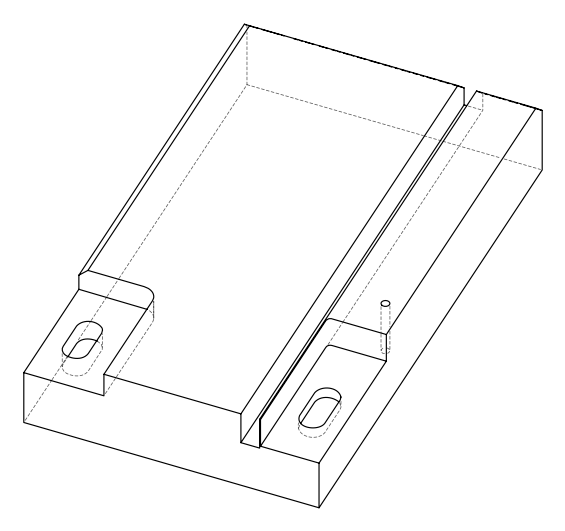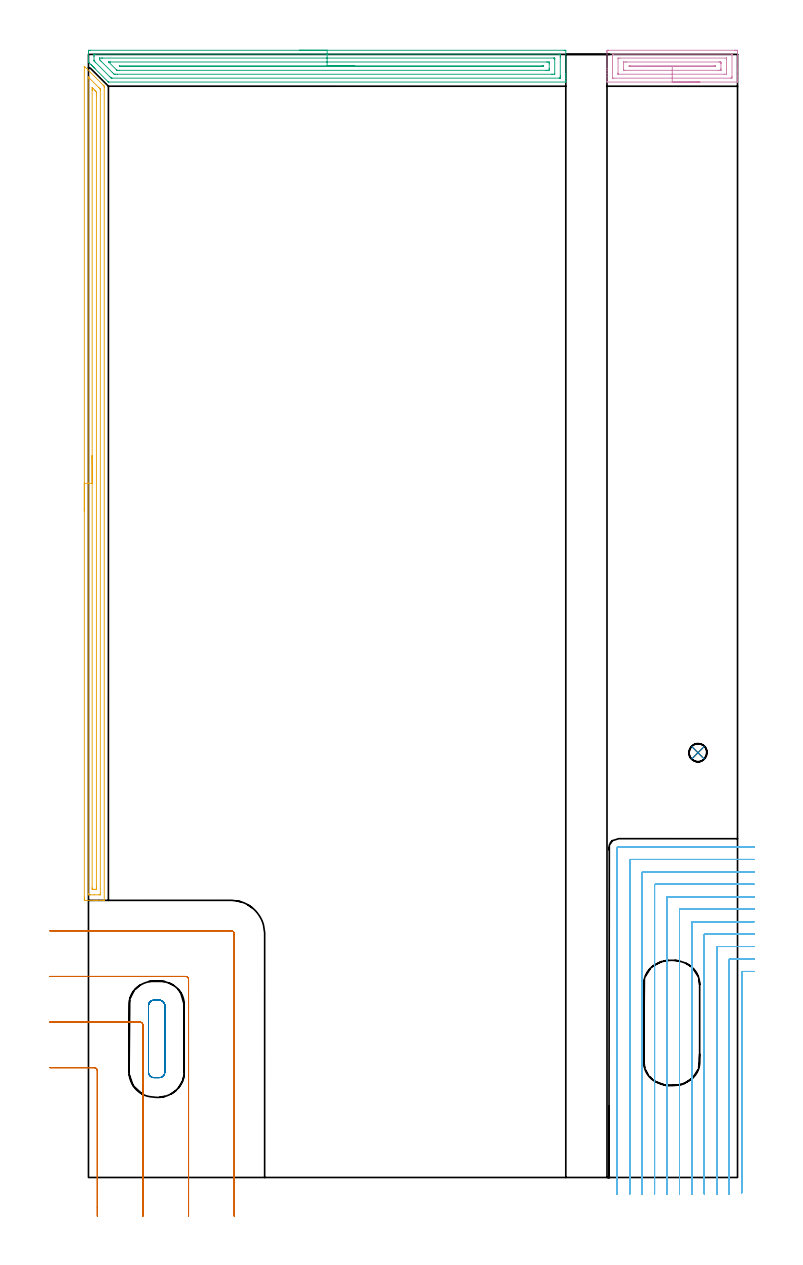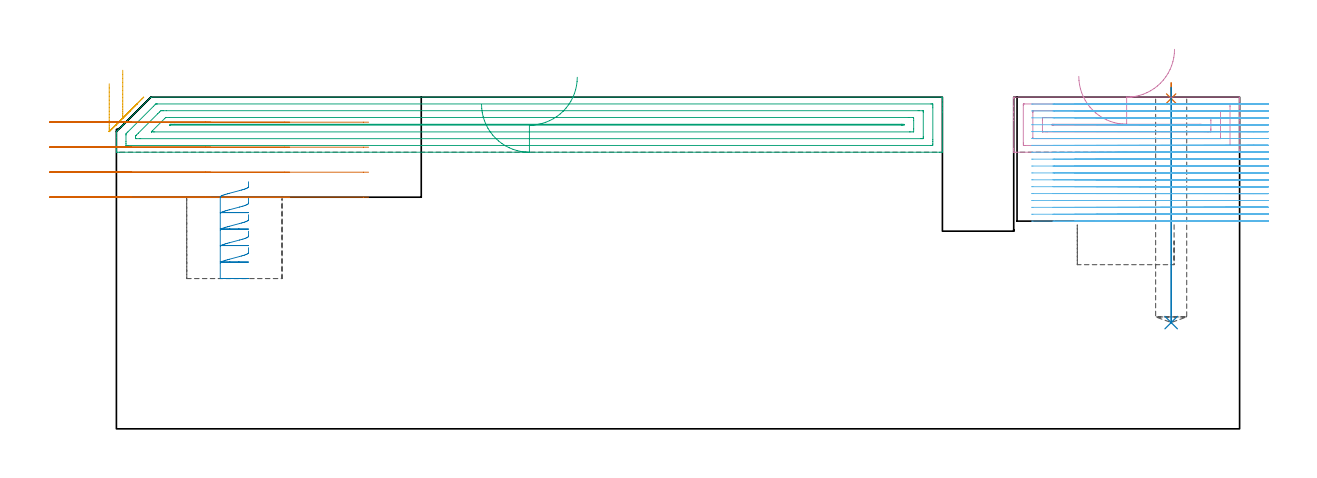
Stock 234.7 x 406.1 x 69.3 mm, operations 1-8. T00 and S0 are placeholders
(PLAN: 10 operations, 5 tool changes, 93.7 min)
(1 SPOT_DRILL | STEP1POCKET | NXT0321_9005460120000 | 0.03 min | 2 mm3)
(2 DRILL_BLIND_HOLE_INTO_CENTER | STEP1POCKET | NXT0301_036 | 0.2 min | 1518 mm3)
(3 AREA_MILL | FG_CHAMFER_SURFACE | UGT0205_001 | 6.98 min | 11836 mm3)
(4 AREA_MILL_1 | FG_CHAMFER_SURFACE_1 | UGT0205_001 | 2.05 min | 3462 mm3)
(5 AREA_MILL_2 | FG_CHAMFER_SURFACE_2 | UGT0205_001 | 7.35 min | 7819 mm3)
(6 MILL_CORNER_NOTCH_RECTANGULAR | CORNER_NOTCH_RECTANGULAR | NXT0201_008 | Follow Part, ap 1.5, ae 75% | 56.84 min | 147492 mm3)
(7 MILL_CORNER_NOTCH_RECTANGULAR_1 | CORNER_NOTCH_RECTANGULAR_1 | UGT0201_105 | Follow Part, ap 5.5, ae 75% | 4.24 min | 132647 mm3)
(8 MILL_RECTANGULAR_POCKET | POCKET_RECTANGULAR_STRAIGHT | UGT0201_132 | Follow Part, ap 3.5, ae 75% | 1.16 min | 13025 mm3)
(9 MILL_RECTANGULAR_POCKET_1 | POCKET_RECTANGULAR_STRAIGHT_1 | UGT0201_132 | Follow Part, ap 3.5, ae 75% | 0.75 min | 7667 mm3)
(10 MILL_RECTANGULAR_SLOT | SLOT_RECTANGULAR | UGT0201_132 | Follow Part, ap 3.5, ae 75% | 14.1 min | 168677 mm3)
(TOOL NXT0321_9005460120000 | NC Spot Drill, 142deg, 12mm, Carbide, Uncoated | D12 PA142 FL30 Z2)
(TOOL NXT0301_036 | Carbide Drill 6.5mm [860.1-0650-033A1-MM 2214] | D6.5 PA140 FL53 Z2)
(TOOL UGT0205_001 | Chamfer Mill 20 x 3 x 45 deg. | D20 FL50 Z2)
(TOOL NXT0201_008 | ENDMILL 6mm [2P460-0600-NA 1630] | D6 FL26 Z6)
(TOOL UGT0201_105 | End Mill 22 mm | D22 FL25 Z2)
(TOOL UGT0201_132 | Carbide End Mill 14.0 | D14 FL30 Z4)
(OP 1 SPOT_DRILL)
G17 G21 G94 G90
T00 M6
G54
G17 G0 G90 X220.4 Y153.6 S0 M3
G43 Z79.3 H0
G94 G81 G98 Z69.02 F250. R72.3
G80
M5
M2
(OP 2 DRILL_BLIND_HOLE_INTO_CENTER)
G17 G21 G94 G90
T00 M6
G54
G17 G0 G90 X220.4 Y153.6 S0 M3
G43 Z79.3 H1
G94 G81 G98 Z22.2 F250. R71.3
G80
M5
M2
(OP 3 AREA_MILL)
G17 G21 G94 G90
T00 M6
G54
G17 G0 G90 X76.3 Y407.6 S1061 M3
G43 Z79.3 H0
Z67.8
G94 G1 X76.338 Z66.928 F250.
X76.452 Z66.064
X76.641 Z65.212
X76.903 Z64.38
X77.237 Z63.574
X77.64 Z62.8
X78.108 Z62.064
X78.64 Z61.372
X79.229 Z60.729
X79.872 Z60.14
X80.564 Z59.608
X81.3 Z59.14
X82.074 Z58.737
X82.88 Z58.403
X83.712 Z58.141
X84.564 Z57.952
X85.428 Z57.838
X86.3 Z57.8
X171.992
X172.426 Y407.595 Z57.803
X172.59 Y407.592 Z57.806
X172.6 Y407.423 Z57.974
Y399.204 Z66.19
Y398.641 Z66.755
Y398.322 Z67.074
Y397.759 Z67.637
Y397.44 Z67.955
Y396.802 Z68.597
Y396.432 Z68.968
Y396.106 Z69.284
X172.594 Y396.102 Z69.288
X172.439 Y396.1 Z69.3
X7.303
X7.204 Y396.103 Z69.29
X7.198 Y396.104 Z69.289
X7.082 Y396.218 Z69.181
X2.33 Y400.968 Z64.428
X2.271 Y401.028 Z64.371
X2.096 Y401.204 Z64.195
X2.036 Y401.262 Z64.135
X1.981 Y401.319 Z64.08
X1.798 Y401.501 Z63.897
X1.743 Y401.556 Z63.841
X1.69 Y401.609 Z63.79
X1.501 Y401.799 Z63.6
X1.449 Y401.85 Z63.547
X1.4 Y401.9 Z63.499
X1.203 Y402.097 Z63.302
X1.155 Y402.144 Z63.253
X1.109 Y402.19 Z63.209
X0.905 Y402.394 Z63.005
X0.861 Y402.438 Z62.959
X0.31 Y402.99 Z62.41
X0.126 Y403.173 Z62.225
X0.013 Y403.287 Z62.11
X0. Y403.304 Z62.092
Y403.652 Z61.747
Y404.496 Z60.899
Y406.579 Z58.818
X0.005 Y407.142 Z58.253
X0.009 Y407.591 Z57.805
X0.15 Y407.594 Z57.803
X0.608 Y407.6 Z57.8
X86.3
Y406.186 Z59.214
X170.207 Y406.185 Z59.215
X170.283 Y406.184 Z59.216
X170.576 Y406.179 Z59.221
X170.59 Y406.084 Z59.316
X170.597 Y405.874 Z59.526
X170.599 Y405.378 Z60.022
X170.6 Y404.989 Z60.411
X170.599 Y398.322 Z67.078
X170.598 Y397.936 Z67.464
X170.59 Y397.546 Z67.854
X170.582 Y397.52 Z67.88
X170.564 Y397.519 Z67.881
X170.513 Y397.516 Z67.884
X170.411 Y397.515 Z67.885
X170.207 Y397.514 Z67.886
X8.566 Y397.515 Z67.885
X8.362 Y397.517 Z67.883
X8.262 Y397.521 Z67.879
X8.239 Y397.523 Z67.877
X8.179 Y397.578 Z67.822
X8.081 Y397.672 Z67.728
X7.749 Y398.001 Z67.399
X2.393 Y403.357 Z62.043
X2.141 Y403.614 Z61.786
X2.06 Y403.702 Z61.698
X2.01 Y403.762 Z61.638
X2.007 Y403.808 Z61.592
X2.002 Y404.001 Z61.399
X2.001 Y405.378 Z60.022
X2.002 Y405.764 Z59.636
X2.01 Y406.154 Z59.246
X2.018 Y406.18 Z59.22
X2.036 Y406.182 Z59.218
X2.087 Y406.184 Z59.216
X2.189 Y406.185 Z59.215
X2.393 Y406.186 Z59.214
X86.3
Y404.772 Z60.628
X168.143 Y404.771 Z60.629
X168.422 Y404.769 Z60.631
X168.514 Y404.768 Z60.632
X168.58 Y404.765 Z60.635
X168.59 Y404.672 Z60.728
X168.596 Y404.496 Z60.904
X168.599 Y404.32 Z61.08
Y399.204 Z66.196
X168.598 Y399.03 Z66.37
X168.592 Y398.97 Z66.43
X168.587 Y398.935 Z66.465
X168.56 Y398.934 Z66.466
X168.422 Y398.931 Z66.469
X167.808 Y398.929 Z66.471
X167.529 Y398.928 Z66.472
X10.427 Y398.929 Z66.471
X9.81 Y398.932 Z66.468
X9.534 Y398.936 Z66.464
X9.268 Y398.943 Z66.457
X9. Y399.204 Z66.196
X8.642 Y399.558 Z65.842
X4.586 Y403.614 Z61.786
X4.178 Y404.023 Z61.377
X4.065 Y404.144 Z61.256
X4.01 Y404.204 Z61.196
X4.006 Y404.32 Z61.08
X4.003 Y404.496 Z60.904
X4.002 Y404.67 Z60.73
X4.008 Y404.73 Z60.67
X4.013 Y404.765 Z60.635
X4.04 Y404.766 Z60.634
X4.178 Y404.769 Z60.631
X4.792 Y404.771 Z60.629
X5.071 Y404.772 Z60.628
X86.3
Y403.357 Z62.043
X165.744
X166.004 Y403.356 Z62.044
X166.48 Y403.352 Z62.048
X166.59 Y403.35 Z62.05
X166.6 Y402.732 Z62.668
X166.599 Y400.968 Z64.432
X166.59 Y400.545 Z64.855
X166.578 Y400.35 Z65.05
X166.372 Y400.347 Z65.053
X165.744 Y400.343 Z65.057
X165.484
X11.06
X10.427 Y400.345 Z65.055
X10.337 Y400.348 Z65.052
X10.315 Y400.35 Z65.051
X10.292 Y400.367 Z65.033
X10.242 Y400.412 Z64.988
X10.052 Y400.598 Z64.802
X7.495 Y403.154 Z62.246
X7.372 Y403.279 Z62.121
X7.313 Y403.342 Z62.058
X7.305 Y403.353 Z62.047
X7.306 Y403.354 Z62.046
X7.328 Y403.355 Z62.045
X7.749 Y403.357 Z62.043
X8.009
X86.3
Y401.943 Z63.457
X164.053 Y401.942 Z63.458
X164.241 Y401.94 Z63.46
X164.59 Y401.934 Z63.466
X164.591 Y401.85 Z63.55
X164.59 Y401.777 Z63.623
X164.335 Y401.764 Z63.636
X164.147 Y401.759 Z63.641
X164.052 Y401.757 Z63.643
X12.212
X11.412 Y401.759 Z63.641
X11.368 Y401.761 Z63.639
X11.348 Y401.764 Z63.636
X11.319 Y401.784 Z63.616
X11.251 Y401.85 Z63.55
X11.183 Y401.922 Z63.478
X11.171 Y401.938 Z63.462
X11.172 Y401.939 Z63.461
X11.194 Y401.941 Z63.459
X11.226 Y401.943 Z63.457
X86.3
X87.172 Z63.495
X88.036 Z63.609
X88.888 Z63.798
X89.72 Z64.06
X90.526 Z64.394
X91.3 Z64.797
X92.036 Z65.265
X92.728 Z65.796
X93.371 Z66.386
X93.96 Z67.029
X94.492 Z67.721
X94.96 Z68.457
X95.363 Z69.231
X95.697 Z70.037
X95.959 Z70.869
X96.148 Z71.72
X96.262 Z72.585
X96.3 Z73.457
G0 Z79.3
M5
M2
(OP 4 AREA_MILL_1)
G17 G21 G94 G90
T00 M6
G54
G17 G0 G90 X221.1 Y396.1 S1061 M3
G43 Z79.3 H0
G94 G1 X221.062 Z78.428 F250.
X220.948 Z77.563
X220.759 Z76.712
X220.497 Z75.88
X220.163 Z75.074
X219.76 Z74.3
X219.292 Z73.564
X218.76 Z72.872
X218.171 Z72.229
X217.528 Z71.64
X216.836 Z71.108
X216.1 Z70.64
X215.326 Z70.237
X214.52 Z69.903
X213.688 Z69.641
X212.836 Z69.452
X211.972 Z69.338
X211.1 Z69.3
X187.589
X187.51 Y396.106 Z69.292
X187.5 Y396.283 Z69.115
Y397.97 Z67.429
Y399.204 Z66.193
Y400.262 Z65.136
Y400.968 Z64.426
Y406.789 Z58.607
X187.503 Y407.142 Z58.255
X187.508 Y407.591 Z57.805
X187.577 Y407.594 Z57.803
X188.032 Y407.6 Z57.8
X233.707
X234.168 Y407.599 Z57.801
X234.623 Y407.594 Z57.803
X234.692 Y407.591 Z57.805
X234.7 Y407.142 Z58.255
Y400.968 Z64.426
Y400.262 Z65.136
Y400.086 Z65.312
Y398.322 Z67.074
Y397.97 Z67.429
Y396.911 Z68.488
Y396.558 Z68.84
X234.699 Y396.281 Z69.117
X234.69 Y396.105 Z69.292
X234.611 Y396.1 Z69.3
X211.1
Y397.514 Z67.886
X189.732 Y397.515 Z67.885
X189.597 Y397.518 Z67.882
X189.531 Y397.521 Z67.879
X189.509 Y397.524 Z67.876
X189.507 Y397.543 Z67.857
X189.503 Y397.598 Z67.802
X189.5 Y397.745 Z67.655
X189.501 Y405.681 Z59.719
X189.507 Y405.987 Z59.413
X189.512 Y406.179 Z59.221
X189.881 Y406.186 Z59.214
X232.468 Y406.185 Z59.215
X232.603 Y406.182 Z59.218
X232.669 Y406.179 Z59.221
X232.691 Y406.176 Z59.224
X232.693 Y406.157 Z59.243
X232.697 Y406.102 Z59.298
X232.7 Y405.955 Z59.445
X232.699 Y398.019 Z67.381
X232.693 Y397.713 Z67.687
X232.688 Y397.521 Z67.879
X232.319 Y397.514 Z67.886
X211.1
Y398.928 Z66.472
X191.581 Y398.929 Z66.471
X191.542 Y398.93 Z66.47
X191.519 Y398.932 Z66.468
X191.513 Y398.934 Z66.466
X191.509 Y398.963 Z66.437
X191.502 Y399.124 Z66.276
X191.5 Y399.204 Z66.196
Y399.285 Z66.115
X191.501 Y404.575 Z60.825
X191.508 Y404.657 Z60.743
X191.521 Y404.765 Z60.635
X191.581 Y404.766 Z60.634
X192.192 Y404.771 Z60.629
X230.619
X230.658
X230.681 Y404.768 Z60.632
X230.687 Y404.766 Z60.634
X230.691 Y404.737 Z60.663
X230.698 Y404.576 Z60.824
X230.7 Y404.496 Z60.904
Y404.415 Z60.985
X230.699 Y399.125 Z66.275
X230.692 Y399.043 Z66.357
X230.679 Y398.935 Z66.465
X230.619 Y398.934 Z66.466
X230.008 Y398.929 Z66.471
X211.1 Y398.928 Z66.472
Y400.343 Z65.057
X194.243
X193.983 Y400.344 Z65.056
X193.556 Y400.348 Z65.052
X193.512 Y400.35 Z65.05
X193.508 Y400.41 Z64.99
X193.504 Y400.548 Z64.852
X193.5 Y400.824 Z64.576
Y400.968 Z64.432
X193.501 Y403.101 Z62.299
X193.503 Y403.286 Z62.114
X193.507 Y403.331 Z62.069
X193.51 Y403.349 Z62.051
X193.526 Y403.351 Z62.049
X193.617 Y403.354 Z62.046
X194.243 Y403.357 Z62.043
X194.501
X227.957
X228.216 Y403.356 Z62.044
X228.644 Y403.352 Z62.048
X228.688 Y403.351 Z62.049
X228.692 Y403.29 Z62.11
X228.696 Y403.152 Z62.248
X228.7 Y402.876 Z62.524
Y402.732 Z62.668
Y400.968 Z64.432
X228.699 Y400.599 Z64.801
X228.697 Y400.414 Z64.986
X228.693 Y400.369 Z65.031
X228.69 Y400.351 Z65.049
X228.674 Y400.349 Z65.051
X228.583 Y400.346 Z65.054
X227.957 Y400.343 Z65.057
X227.699
X211.1
Y401.757 Z63.643
X195.924
X195.736 Y401.758 Z63.642
X195.611 Y401.761 Z63.639
X195.518 Y401.764 Z63.636
X195.51 Y401.778 Z63.622
X195.508 Y401.85 Z63.55
X195.51 Y401.913 Z63.487
X195.524 Y401.936 Z63.464
X195.642 Y401.939 Z63.461
X195.83 Y401.942 Z63.458
X226.277 Y401.943 Z63.457
X226.464 Y401.942 Z63.458
X226.589 Y401.94 Z63.46
X226.682 Y401.936 Z63.464
X226.69 Y401.922 Z63.478
X226.692 Y401.85 Z63.55
X226.69 Y401.787 Z63.613
X226.676 Y401.764 Z63.636
X226.557 Y401.761 Z63.639
X226.37 Y401.758 Z63.642
X211.1 Y401.757 Z63.643
X210.228 Z63.681
X209.364 Z63.795
X208.512 Z63.984
X207.68 Z64.246
X206.874 Z64.58
X206.1 Z64.983
X205.364 Z65.452
X204.672 Z65.983
X204.029 Z66.572
X203.44 Z67.215
X202.908 Z67.907
X202.44 Z68.643
X202.037 Z69.417
X201.703 Z70.223
X201.441 Z71.055
X201.252 Z71.907
X201.138 Z72.772
X201.1 Z73.643
G0 Z79.3
M5
M2
(OP 5 AREA_MILL_2)
G17 G21 G94 G90
T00 M6
G54
G17 G0 G90 X-1.5 Y241. S1061 M3
G43 Z79.3 H0
Z72.1
G94 G1 Y241.038 Z71.228 F250.
Y241.152 Z70.364
Y241.341 Z69.512
Y241.603 Z68.68
Y241.937 Z67.874
Y242.34 Z67.1
Y242.809 Z66.364
Y243.34 Z65.672
Y243.929 Z65.029
Y244.572 Z64.44
Y245.264 Z63.908
Y246. Z63.44
Y246.774 Z63.037
Y247.58 Z62.703
Y248.412 Z62.441
Y249.264 Z62.252
Y250.128 Z62.138
Y251. Z62.1
Y401.513
X-1.495 Y401.77 Z62.105
X-1.493 Y401.781 Z62.106
X-1.47 Y401.77 Z62.13
X-1.354 Y401.655 Z62.245
X-0.998 Y401.3 Z62.598
X5.198 Y395.103 Z68.795
X5.644 Y394.656 Z69.243
X5.699 Y394.595 Z69.284
X5.7 Y394.023 Z69.3
Y100.379
X5.697 Y100.21 Z69.288
X5.677 Y100.207 Z69.268
X5.298 Y100.2 Z68.898
X5.02 Z68.62
X4.313 Z67.908
X3.074 Z66.671
X2.542 Z66.137
X1.923 Z65.519
X-0.998 Y100.201 Z62.599
X-1.234 Y100.203 Z62.363
X-1.492 Y100.209 Z62.106
X-1.495 Y100.324 Z62.103
X-1.499 Y100.826 Z62.101
X-1.5 Y101.333 Z62.1
Y251.
X-0.086 Z63.514
Y397.599
X-0.084 Y397.792 Z63.516
X-0.081 Y397.887 Z63.519
X-0.079 Y397.917 Z63.521
X-0.051 Y397.893 Z63.549
X0.035 Y397.813 Z63.635
X0.251 Y397.599 Z63.851
X3.826 Y394.023 Z67.426
X4.231 Y393.609 Z67.831
X4.279 Y393.557 Z67.879
X4.282 Y393.535 Z67.882
X4.284 Y393.482 Z67.884
X4.285 Y393.373 Z67.885
X4.286 Y393.157 Z67.886
X4.285 Y102.397 Z67.885
X4.284 Y102.288 Z67.884
X4.282 Y102.235 Z67.882
X4.28 Y102.216 Z67.88
X4.245 Y102.21 Z67.845
X3.835 Y102.202 Z67.435
X2.067 Y102.2 Z65.667
X0.772 Z64.372
X0.296 Y102.201 Z63.896
X0.043 Y102.206 Z63.643
X-0.073 Y102.21 Z63.527
X-0.085 Y102.585 Z63.515
Y102.613
X-0.086 Y251. Z63.514
X1.328 Z64.928
X1.329 Y393.129 Z64.929
X1.33 Y393.46 Z64.93
X1.334 Y394.023 Z64.934
X1.335 Y394.045 Z64.935
X1.369 Y394.023 Z64.969
X1.657 Y393.741 Z65.257
X2.27 Y393.129 Z65.87
X2.542 Y392.854 Z66.142
X2.846 Y392.543 Z66.446
X2.864 Y392.236 Z66.464
X2.868 Y391.907 Z66.468
X2.871 Y391.342 Z66.471
Y391.01
Y105.295
Y104.964
X2.867 Y104.401 Z66.467
X2.864 Y104.237 Z66.464
X2.856 Y104.21 Z66.456
X2.808 Y104.205 Z66.408
X2.74 Y104.201 Z66.34
X2.542 Y104.2 Z66.142
X1.856 Z65.456
X1.657 Y104.203 Z65.257
X1.458 Y104.207 Z65.058
X1.335 Y104.212 Z64.935
X1.332 Y104.291 Z64.932
X1.33 Y104.401 Z64.93
X1.329 Y104.733 Z64.929
X1.328 Y251. Z64.928
Y251.872 Z64.967
Y252.737 Z65.08
Y253.588 Z65.269
Y254.42 Z65.532
Y255.226 Z65.865
Y256. Z66.268
Y256.736 Z66.737
Y257.428 Z67.268
Y258.071 Z67.857
Y258.66 Z68.501
Y259.192 Z69.193
Y259.66 Z69.928
Y260.063 Z70.702
Y260.397 Z71.508
Y260.659 Z72.34
Y260.848 Z73.192
Y260.962 Z74.057
Y261. Z74.928
G0 Z79.3
M5
M2
(OP 6 MILL_CORNER_NOTCH_RECTANGULAR)
G17 G21 G94 G90
T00 M6
G54
G17 G0 G90 X240.7 Y74.5 S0 M3
G43 Z79.3 H1
Z67.861
G94 G1 X237.7 F250.
X236.496 F500.
G3 X236.2 Y74.204 R0.3
G1 Y-2.598
Y-5.598 F250.
G0 Z79.3
X240.7 Y79.
Z67.861
G1 X237.7
X231.996 F500.
G3 X231.7 Y78.704 R0.3
G1 Y-3.
Y-6. F250.
G0 Z79.3
X240.7 Y83.5
Z67.861
G1 X237.7
X227.496 F500.
G3 X227.2 Y83.204 R0.3
G1 Y-3.
Y-6. F250.
G0 Z79.3
X240.7 Y88.
Z67.861
G1 X237.7
X222.996 F500.
G3 X222.7 Y87.704 R0.3
G1 Y-3.
Y-6. F250.
G0 Z79.3
X240.7 Y92.5
Z67.861
G1 X237.7
X218.497 F500.
G3 X218.2 Y92.203 R0.3
G1 Y-3.
Y-6. F250.
G0 Z79.3
X240.7 Y97.
Z67.861
G1 X237.7
X213.997 F500.
G3 X213.7 Y96.703 R0.3
G1 Y-3.
Y-6. F250.
G0 Z79.3
X240.7 Y101.5
Z67.861
G1 X237.7
X209.497 F500.
G3 X209.2 Y101.203 R0.3
G1 Y-3.
Y-6. F250.
G0 Z79.3
X240.7 Y106.
Z67.861
G1 X237.7
X204.997 F500.
G3 X204.7 Y105.703 R0.3
G1 Y-3.
Y-6. F250.
G0 Z79.3
X240.7 Y110.5
Z67.861
G1 X237.7
X200.497 F500.
G3 X200.2 Y110.203 R0.3
G1 Y-3.
Y-6. F250.
G0 Z79.3
X240.7 Y115.
Z67.861
G1 X237.7
X195.997 F500.
G3 X195.7 Y114.703 R0.3
G1 Y-3.
Y-6. F250.
G0 Z79.3
X240.7 Y119.5
Z67.861
G1 X237.7
X191.497 F500.
G3 X191.2 Y119.203 R0.3
G1 Y-3.
Y-6. F250.
G0 Z79.3
X240.7 Y74.5
Z66.422
G1 X237.7
X236.496 F500.
G3 X236.2 Y74.204 R0.3
G1 Y-2.598
Y-5.598 F250.
G0 Z79.3
X240.7 Y79.
Z66.422
G1 X237.7
X231.996 F500.
G3 X231.7 Y78.704 R0.3
G1 Y-3.
Y-6. F250.
G0 Z79.3
X240.7 Y83.5
Z66.422
G1 X237.7
X227.496 F500.
G3 X227.2 Y83.204 R0.3
G1 Y-3.
Y-6. F250.
G0 Z79.3
X240.7 Y88.
Z66.422
G1 X237.7
X222.996 F500.
G3 X222.7 Y87.704 R0.3
G1 Y-3.
Y-6. F250.
G0 Z79.3
X240.7 Y92.5
Z66.422
G1 X237.7
X218.497 F500.
G3 X218.2 Y92.203 R0.3
G1 Y-3.
Y-6. F250.
G0 Z79.3
X240.7 Y97.
Z66.422
G1 X237.7
X213.997 F500.
G3 X213.7 Y96.703 R0.3
G1 Y-3.
Y-6. F250.
G0 Z79.3
X240.7 Y101.5
Z66.422
G1 X237.7
X209.497 F500.
G3 X209.2 Y101.203 R0.3
G1 Y-3.
Y-6. F250.
G0 Z79.3
X240.7 Y106.
Z66.422
G1 X237.7
X204.997 F500.
G3 X204.7 Y105.703 R0.3
G1 Y-3.
Y-6. F250.
G0 Z79.3
X240.7 Y110.5
Z66.422
G1 X237.7
X200.497 F500.
G3 X200.2 Y110.203 R0.3
G1 Y-3.
Y-6. F250.
G0 Z79.3
X240.7 Y115.
Z66.422
G1 X237.7
X195.997 F500.
G3 X195.7 Y114.703 R0.3
G1 Y-3.
Y-6. F250.
G0 Z79.3
X240.7 Y119.5
Z66.422
G1 X237.7
X191.497 F500.
G3 X191.2 Y119.203 R0.3
G1 Y-3.
Y-6. F250.
G0 Z79.3
X240.7 Y74.5
Z64.983
G1 X237.7
X236.496 F500.
G3 X236.2 Y74.204 R0.3
G1 Y-2.598
Y-5.598 F250.
G0 Z79.3
X240.7 Y79.
Z64.983
G1 X237.7
X231.996 F500.
G3 X231.7 Y78.704 R0.3
G1 Y-3.
Y-6. F250.
G0 Z79.3
X240.7 Y83.5
Z64.983
G1 X237.7
X227.496 F500.
G3 X227.2 Y83.204 R0.3
G1 Y-3.
Y-6. F250.
G0 Z79.3
X240.7 Y88.
Z64.983
G1 X237.7
X222.996 F500.
G3 X222.7 Y87.704 R0.3
G1 Y-3.
Y-6. F250.
G0 Z79.3
X240.7 Y92.5
Z64.983
G1 X237.7
X218.497 F500.
G3 X218.2 Y92.203 R0.3
G1 Y-3.
Y-6. F250.
G0 Z79.3
X240.7 Y97.
Z64.983
G1 X237.7
X213.997 F500.
G3 X213.7 Y96.703 R0.3
G1 Y-3.
Y-6. F250.
G0 Z79.3
X240.7 Y101.5
Z64.983
G1 X237.7
X209.497 F500.
G3 X209.2 Y101.203 R0.3
G1 Y-3.
Y-6. F250.
G0 Z79.3
X240.7 Y106.
Z64.983
G1 X237.7
X204.997 F500.
G3 X204.7 Y105.703 R0.3
G1 Y-3.
Y-6. F250.
G0 Z79.3
X240.7 Y110.5
Z64.983
G1 X237.7
X200.497 F500.
G3 X200.2 Y110.203 R0.3
G1 Y-3.
Y-6. F250.
G0 Z79.3
X240.7 Y115.
Z64.983
G1 X237.7
X195.997 F500.
G3 X195.7 Y114.703 R0.3
G1 Y-3.
Y-6. F250.
G0 Z79.3
X240.7 Y119.5
Z64.983
G1 X237.7
X191.497 F500.
G3 X191.2 Y119.203 R0.3
G1 Y-3.
Y-6. F250.
G0 Z79.3
X240.7 Y74.5
Z63.544
G1 X237.7
X236.496 F500.
G3 X236.2 Y74.204 R0.3
G1 Y-2.598
Y-5.598 F250.
G0 Z79.3
X240.7 Y79.
Z63.544
G1 X237.7
X231.996 F500.
G3 X231.7 Y78.704 R0.3
G1 Y-3.
Y-6. F250.
G0 Z79.3
X240.7 Y83.5
Z63.544
G1 X237.7
X227.496 F500.
G3 X227.2 Y83.204 R0.3
G1 Y-3.
Y-6. F250.
G0 Z79.3
X240.7 Y88.
Z63.544
G1 X237.7
X222.996 F500.
G3 X222.7 Y87.704 R0.3
G1 Y-3.
Y-6. F250.
G0 Z79.3
X240.7 Y92.5
Z63.544
G1 X237.7
X218.497 F500.
G3 X218.2 Y92.203 R0.3
G1 Y-3.
Y-6. F250.
G0 Z79.3
X240.7 Y97.
Z63.544
G1 X237.7
X213.997 F500.
G3 X213.7 Y96.703 R0.3
G1 Y-3.
Y-6. F250.
G0 Z79.3
X240.7 Y101.5
Z63.544
G1 X237.7
X209.497 F500.
G3 X209.2 Y101.203 R0.3
G1 Y-3.
Y-6. F250.
G0 Z79.3
X240.7 Y106.
Z63.544
G1 X237.7
X204.997 F500.
G3 X204.7 Y105.703 R0.3
G1 Y-3.
Y-6. F250.
G0 Z79.3
X240.7 Y110.5
Z63.544
G1 X237.7
X200.497 F500.
G3 X200.2 Y110.203 R0.3
G1 Y-3.
Y-6. F250.
G0 Z79.3
X240.7 Y115.
Z63.544
G1 X237.7
X195.997 F500.
G3 X195.7 Y114.703 R0.3
G1 Y-3.
Y-6. F250.
G0 Z79.3
X240.7 Y119.5
Z63.544
G1 X237.7
X191.497 F500.
G3 X191.2 Y119.203 R0.3
G1 Y-3.
Y-6. F250.
G0 Z79.3
X240.7 Y74.5
Z62.105
G1 X237.7
X236.496 F500.
G3 X236.2 Y74.204 R0.3
G1 Y-2.598
Y-5.598 F250.
G0 Z79.3
X240.7 Y79.
Z62.105
G1 X237.7
X231.996 F500.
G3 X231.7 Y78.704 R0.3
G1 Y-3.
Y-6. F250.
G0 Z79.3
X240.7 Y83.5
Z62.105
G1 X237.7
X227.496 F500.
G3 X227.2 Y83.204 R0.3
G1 Y-3.
Y-6. F250.
G0 Z79.3
X240.7 Y88.
Z62.105
G1 X237.7
X222.996 F500.
G3 X222.7 Y87.704 R0.3
G1 Y-3.
Y-6. F250.
G0 Z79.3
X240.7 Y92.5
Z62.105
G1 X237.7
X218.497 F500.
G3 X218.2 Y92.203 R0.3
G1 Y-3.
Y-6. F250.
G0 Z79.3
X240.7 Y97.
Z62.105
G1 X237.7
X213.997 F500.
G3 X213.7 Y96.703 R0.3
G1 Y-3.
Y-6. F250.
G0 Z79.3
X240.7 Y101.5
Z62.105
G1 X237.7
X209.497 F500.
G3 X209.2 Y101.203 R0.3
G1 Y-3.
Y-6. F250.
G0 Z79.3
X240.7 Y106.
Z62.105
G1 X237.7
X204.997 F500.
G3 X204.7 Y105.703 R0.3
G1 Y-3.
Y-6. F250.
G0 Z79.3
X240.7 Y110.5
Z62.105
G1 X237.7
X200.497 F500.
G3 X200.2 Y110.203 R0.3
G1 Y-3.
Y-6. F250.
G0 Z79.3
X240.7 Y115.
Z62.105
G1 X237.7
X195.997 F500.
G3 X195.7 Y114.703 R0.3
G1 Y-3.
Y-6. F250.
G0 Z79.3
X240.7 Y119.5
Z62.105
G1 X237.7
X191.497 F500.
G3 X191.2 Y119.203 R0.3
G1 Y-3.
Y-6. F250.
G0 Z79.3
X240.7 Y74.5
Z60.667
G1 X237.7
X236.496 F500.
G3 X236.2 Y74.204 R0.3
G1 Y-2.598
Y-5.598 F250.
G0 Z79.3
X240.7 Y79.
Z60.667
G1 X237.7
X231.996 F500.
G3 X231.7 Y78.704 R0.3
G1 Y-3.
Y-6. F250.
G0 Z79.3
X240.7 Y83.5
Z60.667
G1 X237.7
X227.496 F500.
G3 X227.2 Y83.204 R0.3
G1 Y-3.
Y-6. F250.
G0 Z79.3
X240.7 Y88.
Z60.667
G1 X237.7
X222.996 F500.
G3 X222.7 Y87.704 R0.3
G1 Y-3.
Y-6. F250.
G0 Z79.3
X240.7 Y92.5
Z60.667
G1 X237.7
X218.497 F500.
G3 X218.2 Y92.203 R0.3
G1 Y-3.
Y-6. F250.
G0 Z79.3
X240.7 Y97.
Z60.667
G1 X237.7
X213.997 F500.
G3 X213.7 Y96.703 R0.3
G1 Y-3.
Y-6. F250.
G0 Z79.3
X240.7 Y101.5
Z60.667
G1 X237.7
X209.497 F500.
G3 X209.2 Y101.203 R0.3
G1 Y-3.
Y-6. F250.
G0 Z79.3
X240.7 Y106.
Z60.667
G1 X237.7
X204.997 F500.
G3 X204.7 Y105.703 R0.3
G1 Y-3.
Y-6. F250.
G0 Z79.3
X240.7 Y110.5
Z60.667
G1 X237.7
X200.497 F500.
G3 X200.2 Y110.203 R0.3
G1 Y-3.
Y-6. F250.
G0 Z79.3
X240.7 Y115.
Z60.667
G1 X237.7
X195.997 F500.
G3 X195.7 Y114.703 R0.3
G1 Y-3.
Y-6. F250.
G0 Z79.3
X240.7 Y119.5
Z60.667
G1 X237.7
X191.497 F500.
G3 X191.2 Y119.203 R0.3
G1 Y-3.
Y-6. F250.
G0 Z79.3
X240.7 Y74.5
Z59.228
G1 X237.7
X236.496 F500.
G3 X236.2 Y74.204 R0.3
G1 Y-2.598
Y-5.598 F250.
G0 Z79.3
X240.7 Y79.
Z59.228
G1 X237.7
X231.996 F500.
G3 X231.7 Y78.704 R0.3
G1 Y-3.
Y-6. F250.
G0 Z79.3
X240.7 Y83.5
Z59.228
G1 X237.7
X227.496 F500.
G3 X227.2 Y83.204 R0.3
G1 Y-3.
Y-6. F250.
G0 Z79.3
X240.7 Y88.
Z59.228
G1 X237.7
X222.996 F500.
G3 X222.7 Y87.704 R0.3
G1 Y-3.
Y-6. F250.
G0 Z79.3
X240.7 Y92.5
Z59.228
G1 X237.7
X218.497 F500.
G3 X218.2 Y92.203 R0.3
G1 Y-3.
Y-6. F250.
G0 Z79.3
X240.7 Y97.
Z59.228
G1 X237.7
X213.997 F500.
G3 X213.7 Y96.703 R0.3
G1 Y-3.
Y-6. F250.
G0 Z79.3
X240.7 Y101.5
Z59.228
G1 X237.7
X209.497 F500.
G3 X209.2 Y101.203 R0.3
G1 Y-3.
Y-6. F250.
G0 Z79.3
X240.7 Y106.
Z59.228
G1 X237.7
X204.997 F500.
G3 X204.7 Y105.703 R0.3
G1 Y-3.
Y-6. F250.
G0 Z79.3
X240.7 Y110.5
Z59.228
G1 X237.7
X200.497 F500.
G3 X200.2 Y110.203 R0.3
G1 Y-3.
Y-6. F250.
G0 Z79.3
X240.7 Y115.
Z59.228
G1 X237.7
X195.997 F500.
G3 X195.7 Y114.703 R0.3
G1 Y-3.
Y-6. F250.
G0 Z79.3
X240.7 Y119.5
Z59.228
G1 X237.7
X191.497 F500.
G3 X191.2 Y119.203 R0.3
G1 Y-3.
Y-6. F250.
G0 Z79.3
X240.7 Y74.5
Z57.789
G1 X237.7
X236.496 F500.
G3 X236.2 Y74.204 R0.3
G1 Y-2.598
Y-5.598 F250.
G0 Z79.3
X240.7 Y79.
Z57.789
G1 X237.7
X231.996 F500.
G3 X231.7 Y78.704 R0.3
G1 Y-3.
Y-6. F250.
G0 Z79.3
X240.7 Y83.5
Z57.789
G1 X237.7
X227.496 F500.
G3 X227.2 Y83.204 R0.3
G1 Y-3.
Y-6. F250.
G0 Z79.3
X240.7 Y88.
Z57.789
G1 X237.7
X222.996 F500.
G3 X222.7 Y87.704 R0.3
G1 Y-3.
Y-6. F250.
G0 Z79.3
X240.7 Y92.5
Z57.789
G1 X237.7
X218.497 F500.
G3 X218.2 Y92.203 R0.3
G1 Y-3.
Y-6. F250.
G0 Z79.3
X240.7 Y97.
Z57.789
G1 X237.7
X213.997 F500.
G3 X213.7 Y96.703 R0.3
G1 Y-3.
Y-6. F250.
G0 Z79.3
X240.7 Y101.5
Z57.789
G1 X237.7
X209.497 F500.
G3 X209.2 Y101.203 R0.3
G1 Y-3.
Y-6. F250.
G0 Z79.3
X240.7 Y106.
Z57.789
G1 X237.7
X204.997 F500.
G3 X204.7 Y105.703 R0.3
G1 Y-3.
Y-6. F250.
G0 Z79.3
X240.7 Y110.5
Z57.789
G1 X237.7
X200.497 F500.
G3 X200.2 Y110.203 R0.3
G1 Y-3.
Y-6. F250.
G0 Z79.3
X240.7 Y115.
Z57.789
G1 X237.7
X195.997 F500.
G3 X195.7 Y114.703 R0.3
G1 Y-3.
Y-6. F250.
G0 Z79.3
X240.7 Y119.5
Z57.789
G1 X237.7
X191.497 F500.
G3 X191.2 Y119.203 R0.3
G1 Y-3.
Y-6. F250.
G0 Z79.3
X240.7 Y74.5
Z56.35
G1 X237.7
X236.496 F500.
G3 X236.2 Y74.204 R0.3
G1 Y-2.598
Y-5.598 F250.
G0 Z79.3
X240.7 Y79.
Z56.35
G1 X237.7
X231.996 F500.
G3 X231.7 Y78.704 R0.3
G1 Y-3.
Y-6. F250.
G0 Z79.3
X240.7 Y83.5
Z56.35
G1 X237.7
X227.496 F500.
G3 X227.2 Y83.204 R0.3
G1 Y-3.
Y-6. F250.
G0 Z79.3
X240.7 Y88.
Z56.35
G1 X237.7
X222.996 F500.
G3 X222.7 Y87.704 R0.3
G1 Y-3.
Y-6. F250.
G0 Z79.3
X240.7 Y92.5
Z56.35
G1 X237.7
X218.497 F500.
G3 X218.2 Y92.203 R0.3
G1 Y-3.
Y-6. F250.
G0 Z79.3
X240.7 Y97.
Z56.35
G1 X237.7
X213.997 F500.
G3 X213.7 Y96.703 R0.3
G1 Y-3.
Y-6. F250.
G0 Z79.3
X240.7 Y101.5
Z56.35
G1 X237.7
X209.497 F500.
G3 X209.2 Y101.203 R0.3
G1 Y-3.
Y-6. F250.
G0 Z79.3
X240.7 Y106.
Z56.35
G1 X237.7
X204.997 F500.
G3 X204.7 Y105.703 R0.3
G1 Y-3.
Y-6. F250.
G0 Z79.3
X240.7 Y110.5
Z56.35
G1 X237.7
X200.497 F500.
G3 X200.2 Y110.203 R0.3
G1 Y-3.
Y-6. F250.
G0 Z79.3
X240.7 Y115.
Z56.35
G1 X237.7
X195.997 F500.
G3 X195.7 Y114.703 R0.3
G1 Y-3.
Y-6. F250.
G0 Z79.3
X240.7 Y119.5
Z56.35
G1 X237.7
X191.497 F500.
G3 X191.2 Y119.203 R0.3
G1 Y-3.
Y-6. F250.
G0 Z79.3
X240.7 Y74.5
Z54.911
G1 X237.7
X236.496 F500.
G3 X236.2 Y74.204 R0.3
G1 Y-2.598
Y-5.598 F250.
G0 Z79.3
X240.7 Y79.
Z54.911
G1 X237.7
X231.996 F500.
G3 X231.7 Y78.704 R0.3
G1 Y-3.
Y-6. F250.
G0 Z79.3
X240.7 Y83.5
Z54.911
G1 X237.7
X227.496 F500.
G3 X227.2 Y83.204 R0.3
G1 Y-3.
Y-6. F250.
G0 Z79.3
X240.7 Y88.
Z54.911
G1 X237.7
X222.996 F500.
G3 X222.7 Y87.704 R0.3
G1 Y-3.
Y-6. F250.
G0 Z79.3
X240.7 Y92.5
Z54.911
G1 X237.7
X218.497 F500.
G3 X218.2 Y92.203 R0.3
G1 Y-3.
Y-6. F250.
G0 Z79.3
X240.7 Y97.
Z54.911
G1 X237.7
X213.997 F500.
G3 X213.7 Y96.703 R0.3
G1 Y-3.
Y-6. F250.
G0 Z79.3
X240.7 Y101.5
Z54.911
G1 X237.7
X209.497 F500.
G3 X209.2 Y101.203 R0.3
G1 Y-3.
Y-6. F250.
G0 Z79.3
X240.7 Y106.
Z54.911
G1 X237.7
X204.997 F500.
G3 X204.7 Y105.703 R0.3
G1 Y-3.
Y-6. F250.
G0 Z79.3
X240.7 Y110.5
Z54.911
G1 X237.7
X200.497 F500.
G3 X200.2 Y110.203 R0.3
G1 Y-3.
Y-6. F250.
G0 Z79.3
X240.7 Y115.
Z54.911
G1 X237.7
X195.997 F500.
G3 X195.7 Y114.703 R0.3
G1 Y-3.
Y-6. F250.
G0 Z79.3
X240.7 Y119.5
Z54.911
G1 X237.7
X191.497 F500.
G3 X191.2 Y119.203 R0.3
G1 Y-3.
Y-6. F250.
G0 Z79.3
X240.7 Y74.5
Z53.472
G1 X237.7
X236.496 F500.
G3 X236.2 Y74.204 R0.3
G1 Y-2.598
Y-5.598 F250.
G0 Z79.3
X240.7 Y79.
Z53.472
G1 X237.7
X231.996 F500.
G3 X231.7 Y78.704 R0.3
G1 Y-3.
Y-6. F250.
G0 Z79.3
X240.7 Y83.5
Z53.472
G1 X237.7
X227.496 F500.
G3 X227.2 Y83.204 R0.3
G1 Y-3.
Y-6. F250.
G0 Z79.3
X240.7 Y88.
Z53.472
G1 X237.7
X222.996 F500.
G3 X222.7 Y87.704 R0.3
G1 Y-3.
Y-6. F250.
G0 Z79.3
X240.7 Y92.5
Z53.472
G1 X237.7
X218.497 F500.
G3 X218.2 Y92.203 R0.3
G1 Y-3.
Y-6. F250.
G0 Z79.3
X240.7 Y97.
Z53.472
G1 X237.7
X213.997 F500.
G3 X213.7 Y96.703 R0.3
G1 Y-3.
Y-6. F250.
G0 Z79.3
X240.7 Y101.5
Z53.472
G1 X237.7
X209.497 F500.
G3 X209.2 Y101.203 R0.3
G1 Y-3.
Y-6. F250.
G0 Z79.3
X240.7 Y106.
Z53.472
G1 X237.7
X204.997 F500.
G3 X204.7 Y105.703 R0.3
G1 Y-3.
Y-6. F250.
G0 Z79.3
X240.7 Y110.5
Z53.472
G1 X237.7
X200.497 F500.
G3 X200.2 Y110.203 R0.3
G1 Y-3.
Y-6. F250.
G0 Z79.3
X240.7 Y115.
Z53.472
G1 X237.7
X195.997 F500.
G3 X195.7 Y114.703 R0.3
G1 Y-3.
Y-6. F250.
G0 Z79.3
X240.7 Y119.5
Z53.472
G1 X237.7
X191.497 F500.
G3 X191.2 Y119.203 R0.3
G1 Y-3.
Y-6. F250.
G0 Z79.3
X240.7 Y74.5
Z52.033
G1 X237.7
X236.496 F500.
G3 X236.2 Y74.204 R0.3
G1 Y-2.598
Y-5.598 F250.
G0 Z79.3
X240.7 Y79.
Z52.033
G1 X237.7
X231.996 F500.
G3 X231.7 Y78.704 R0.3
G1 Y-3.
Y-6. F250.
G0 Z79.3
X240.7 Y83.5
Z52.033
G1 X237.7
X227.496 F500.
G3 X227.2 Y83.204 R0.3
G1 Y-3.
Y-6. F250.
G0 Z79.3
X240.7 Y88.
Z52.033
G1 X237.7
X222.996 F500.
G3 X222.7 Y87.704 R0.3
G1 Y-3.
Y-6. F250.
G0 Z79.3
X240.7 Y92.5
Z52.033
G1 X237.7
X218.497 F500.
G3 X218.2 Y92.203 R0.3
G1 Y-3.
Y-6. F250.
G0 Z79.3
X240.7 Y97.
Z52.033
G1 X237.7
X213.997 F500.
G3 X213.7 Y96.703 R0.3
G1 Y-3.
Y-6. F250.
G0 Z79.3
X240.7 Y101.5
Z52.033
G1 X237.7
X209.497 F500.
G3 X209.2 Y101.203 R0.3
G1 Y-3.
Y-6. F250.
G0 Z79.3
X240.7 Y106.
Z52.033
G1 X237.7
X204.997 F500.
G3 X204.7 Y105.703 R0.3
G1 Y-3.
Y-6. F250.
G0 Z79.3
X240.7 Y110.5
Z52.033
G1 X237.7
X200.497 F500.
G3 X200.2 Y110.203 R0.3
G1 Y-3.
Y-6. F250.
G0 Z79.3
X240.7 Y115.
Z52.033
G1 X237.7
X195.997 F500.
G3 X195.7 Y114.703 R0.3
G1 Y-3.
Y-6. F250.
G0 Z79.3
X240.7 Y119.5
Z52.033
G1 X237.7
X191.497 F500.
G3 X191.2 Y119.203 R0.3
G1 Y-3.
Y-6. F250.
G0 Z79.3
X240.7 Y74.5
Z50.594
G1 X237.7
X236.496 F500.
G3 X236.2 Y74.204 R0.3
G1 Y-2.598
Y-5.598 F250.
G0 Z79.3
X240.7 Y79.
Z50.594
G1 X237.7
X231.996 F500.
G3 X231.7 Y78.704 R0.3
G1 Y-3.
Y-6. F250.
G0 Z79.3
X240.7 Y83.5
Z50.594
G1 X237.7
X227.496 F500.
G3 X227.2 Y83.204 R0.3
G1 Y-3.
Y-6. F250.
G0 Z79.3
X240.7 Y88.
Z50.594
G1 X237.7
X222.996 F500.
G3 X222.7 Y87.704 R0.3
G1 Y-3.
Y-6. F250.
G0 Z79.3
X240.7 Y92.5
Z50.594
G1 X237.7
X218.497 F500.
G3 X218.2 Y92.203 R0.3
G1 Y-3.
Y-6. F250.
G0 Z79.3
X240.7 Y97.
Z50.594
G1 X237.7
X213.997 F500.
G3 X213.7 Y96.703 R0.3
G1 Y-3.
Y-6. F250.
G0 Z79.3
X240.7 Y101.5
Z50.594
G1 X237.7
X209.497 F500.
G3 X209.2 Y101.203 R0.3
G1 Y-3.
Y-6. F250.
G0 Z79.3
X240.7 Y106.
Z50.594
G1 X237.7
X204.997 F500.
G3 X204.7 Y105.703 R0.3
G1 Y-3.
Y-6. F250.
G0 Z79.3
X240.7 Y110.5
Z50.594
G1 X237.7
X200.497 F500.
G3 X200.2 Y110.203 R0.3
G1 Y-3.
Y-6. F250.
G0 Z79.3
X240.7 Y115.
Z50.594
G1 X237.7
X195.997 F500.
G3 X195.7 Y114.703 R0.3
G1 Y-3.
Y-6. F250.
G0 Z79.3
X240.7 Y119.5
Z50.594
G1 X237.7
X191.497 F500.
G3 X191.2 Y119.203 R0.3
G1 Y-3.
Y-6. F250.
G0 Z79.3
X240.7 Y74.5
Z49.156
G1 X237.7
X236.496 F500.
G3 X236.2 Y74.204 R0.3
G1 Y-2.598
Y-5.598 F250.
G0 Z79.3
X240.7 Y79.
Z49.156
G1 X237.7
X231.996 F500.
G3 X231.7 Y78.704 R0.3
G1 Y-3.
Y-6. F250.
G0 Z79.3
X240.7 Y83.5
Z49.156
G1 X237.7
X227.496 F500.
G3 X227.2 Y83.204 R0.3
G1 Y-3.
Y-6. F250.
G0 Z79.3
X240.7 Y88.
Z49.156
G1 X237.7
X222.996 F500.
G3 X222.7 Y87.704 R0.3
G1 Y-3.
Y-6. F250.
G0 Z79.3
X240.7 Y92.5
Z49.156
G1 X237.7
X218.497 F500.
G3 X218.2 Y92.203 R0.3
G1 Y-3.
Y-6. F250.
G0 Z79.3
X240.7 Y97.
Z49.156
G1 X237.7
X213.997 F500.
G3 X213.7 Y96.703 R0.3
G1 Y-3.
Y-6. F250.
G0 Z79.3
X240.7 Y101.5
Z49.156
G1 X237.7
X209.497 F500.
G3 X209.2 Y101.203 R0.3
G1 Y-3.
Y-6. F250.
G0 Z79.3
X240.7 Y106.
Z49.156
G1 X237.7
X204.997 F500.
G3 X204.7 Y105.703 R0.3
G1 Y-3.
Y-6. F250.
G0 Z79.3
X240.7 Y110.5
Z49.156
G1 X237.7
X200.497 F500.
G3 X200.2 Y110.203 R0.3
G1 Y-3.
Y-6. F250.
G0 Z79.3
X240.7 Y115.
Z49.156
G1 X237.7
X195.997 F500.
G3 X195.7 Y114.703 R0.3
G1 Y-3.
Y-6. F250.
G0 Z79.3
X240.7 Y119.5
Z49.156
G1 X237.7
X191.497 F500.
G3 X191.2 Y119.203 R0.3
G1 Y-3.
Y-6. F250.
G0 Z79.3
X240.7 Y74.5
Z47.717
G1 X237.7
X236.496 F500.
G3 X236.2 Y74.204 R0.3
G1 Y-2.598
Y-5.598 F250.
G0 Z79.3
X240.7 Y79.
Z47.717
G1 X237.7
X231.996 F500.
G3 X231.7 Y78.704 R0.3
G1 Y-3.
Y-6. F250.
G0 Z79.3
X240.7 Y83.5
Z47.717
G1 X237.7
X227.496 F500.
G3 X227.2 Y83.204 R0.3
G1 Y-3.
Y-6. F250.
G0 Z79.3
X240.7 Y88.
Z47.717
G1 X237.7
X222.996 F500.
G3 X222.7 Y87.704 R0.3
G1 Y-3.
Y-6. F250.
G0 Z79.3
X240.7 Y92.5
Z47.717
G1 X237.7
X218.497 F500.
G3 X218.2 Y92.203 R0.3
G1 Y-3.
Y-6. F250.
G0 Z79.3
X240.7 Y97.
Z47.717
G1 X237.7
X213.997 F500.
G3 X213.7 Y96.703 R0.3
G1 Y-3.
Y-6. F250.
G0 Z79.3
X240.7 Y101.5
Z47.717
G1 X237.7
X209.497 F500.
G3 X209.2 Y101.203 R0.3
G1 Y-3.
Y-6. F250.
G0 Z79.3
X240.7 Y106.
Z47.717
G1 X237.7
X204.997 F500.
G3 X204.7 Y105.703 R0.3
G1 Y-3.
Y-6. F250.
G0 Z79.3
X240.7 Y110.5
Z47.717
G1 X237.7
X200.497 F500.
G3 X200.2 Y110.203 R0.3
G1 Y-3.
Y-6. F250.
G0 Z79.3
X240.7 Y115.
Z47.717
G1 X237.7
X195.997 F500.
G3 X195.7 Y114.703 R0.3
G1 Y-3.
Y-6. F250.
G0 Z79.3
X240.7 Y119.5
Z47.717
G1 X237.7
X191.497 F500.
G3 X191.2 Y119.203 R0.3
G1 Y-3.
Y-6. F250.
G0 Z79.3
X240.7 Y74.5
Z46.278
G1 X237.7
X236.496 F500.
G3 X236.2 Y74.204 R0.3
G1 Y-2.598
Y-5.598 F250.
G0 Z79.3
X240.7 Y79.
Z46.278
G1 X237.7
X231.996 F500.
G3 X231.7 Y78.704 R0.3
G1 Y-3.
Y-6. F250.
G0 Z79.3
X240.7 Y83.5
Z46.278
G1 X237.7
X227.496 F500.
G3 X227.2 Y83.204 R0.3
G1 Y-3.
Y-6. F250.
G0 Z79.3
X240.7 Y88.
Z46.278
G1 X237.7
X222.996 F500.
G3 X222.7 Y87.704 R0.3
G1 Y-3.
Y-6. F250.
G0 Z79.3
X240.7 Y92.5
Z46.278
G1 X237.7
X218.497 F500.
G3 X218.2 Y92.203 R0.3
G1 Y-3.
Y-6. F250.
G0 Z79.3
X240.7 Y97.
Z46.278
G1 X237.7
X213.997 F500.
G3 X213.7 Y96.703 R0.3
G1 Y-3.
Y-6. F250.
G0 Z79.3
X240.7 Y101.5
Z46.278
G1 X237.7
X209.497 F500.
G3 X209.2 Y101.203 R0.3
G1 Y-3.
Y-6. F250.
G0 Z79.3
X240.7 Y106.
Z46.278
G1 X237.7
X204.997 F500.
G3 X204.7 Y105.703 R0.3
G1 Y-3.
Y-6. F250.
G0 Z79.3
X240.7 Y110.5
Z46.278
G1 X237.7
X200.497 F500.
G3 X200.2 Y110.203 R0.3
G1 Y-3.
Y-6. F250.
G0 Z79.3
X240.7 Y115.
Z46.278
G1 X237.7
X195.997 F500.
G3 X195.7 Y114.703 R0.3
G1 Y-3.
Y-6. F250.
G0 Z79.3
X240.7 Y119.5
Z46.278
G1 X237.7
X191.497 F500.
G3 X191.2 Y119.203 R0.3
G1 Y-3.
Y-6. F250.
G0 Z79.3
X240.7 Y74.5
Z44.839
G1 X237.7
X236.496 F500.
G3 X236.2 Y74.204 R0.3
G1 Y-2.598
Y-5.598 F250.
G0 Z79.3
X240.7 Y79.
Z44.839
G1 X237.7
X231.996 F500.
G3 X231.7 Y78.704 R0.3
G1 Y-3.
Y-6. F250.
G0 Z79.3
X240.7 Y83.5
Z44.839
G1 X237.7
X227.496 F500.
G3 X227.2 Y83.204 R0.3
G1 Y-3.
Y-6. F250.
G0 Z79.3
X240.7 Y88.
Z44.839
G1 X237.7
X222.996 F500.
G3 X222.7 Y87.704 R0.3
G1 Y-3.
Y-6. F250.
G0 Z79.3
X240.7 Y92.5
Z44.839
G1 X237.7
X218.497 F500.
G3 X218.2 Y92.203 R0.3
G1 Y-3.
Y-6. F250.
G0 Z79.3
X240.7 Y97.
Z44.839
G1 X237.7
X213.997 F500.
G3 X213.7 Y96.703 R0.3
G1 Y-3.
Y-6. F250.
G0 Z79.3
X240.7 Y101.5
Z44.839
G1 X237.7
X209.497 F500.
G3 X209.2 Y101.203 R0.3
G1 Y-3.
Y-6. F250.
G0 Z79.3
X240.7 Y106.
Z44.839
G1 X237.7
X204.997 F500.
G3 X204.7 Y105.703 R0.3
G1 Y-3.
Y-6. F250.
G0 Z79.3
X240.7 Y110.5
Z44.839
G1 X237.7
X200.497 F500.
G3 X200.2 Y110.203 R0.3
G1 Y-3.
Y-6. F250.
G0 Z79.3
X240.7 Y115.
Z44.839
G1 X237.7
X195.997 F500.
G3 X195.7 Y114.703 R0.3
G1 Y-3.
Y-6. F250.
G0 Z79.3
X240.7 Y119.5
Z44.839
G1 X237.7
X191.497 F500.
G3 X191.2 Y119.203 R0.3
G1 Y-3.
Y-6. F250.
G0 Z79.3
X240.7 Y74.5
Z43.4
G1 X237.7
X236.496 F500.
G3 X236.2 Y74.204 R0.3
G1 Y-2.598
Y-5.598 F250.
G0 Z79.3
X240.7 Y79.
Z43.4
G1 X237.7
X231.996 F500.
G3 X231.7 Y78.704 R0.3
G1 Y-3.
Y-6. F250.
G0 Z79.3
X240.7 Y83.5
Z43.4
G1 X237.7
X227.496 F500.
G3 X227.2 Y83.204 R0.3
G1 Y-3.
Y-6. F250.
G0 Z79.3
X240.7 Y88.
Z43.4
G1 X237.7
X222.996 F500.
G3 X222.7 Y87.704 R0.3
G1 Y-3.
Y-6. F250.
G0 Z79.3
X240.7 Y92.5
Z43.4
G1 X237.7
X218.497 F500.
G3 X218.2 Y92.203 R0.3
G1 Y-3.
Y-6. F250.
G0 Z79.3
X240.7 Y97.
Z43.4
G1 X237.7
X213.997 F500.
G3 X213.7 Y96.703 R0.3
G1 Y-3.
Y-6. F250.
G0 Z79.3
X240.7 Y101.5
Z43.4
G1 X237.7
X209.497 F500.
G3 X209.2 Y101.203 R0.3
G1 Y-3.
Y-6. F250.
G0 Z79.3
X240.7 Y106.
Z43.4
G1 X237.7
X204.997 F500.
G3 X204.7 Y105.703 R0.3
G1 Y-3.
Y-6. F250.
G0 Z79.3
X240.7 Y110.5
Z43.4
G1 X237.7
X200.497 F500.
G3 X200.2 Y110.203 R0.3
G1 Y-3.
Y-6. F250.
G0 Z79.3
X240.7 Y115.
Z43.4
G1 X237.7
X195.997 F500.
G3 X195.7 Y114.703 R0.3
G1 Y-3.
Y-6. F250.
G0 Z79.3
X240.7 Y119.5
Z43.4
G1 X237.7
X191.497 F500.
G3 X191.2 Y119.203 R0.3
G1 Y-3.
Y-6. F250.
G0 Z79.3
M5
M2
(OP 7 MILL_CORNER_NOTCH_RECTANGULAR_1)
G17 G21 G94 G90
T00 M6
G54
G17 G0 G90 X3.2 Y-14. S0 M3
G43 Z79.3 H0
Z64.075
G94 G1 Y-11. F250.
Y38.606 F500.
G3 X2.106 Y39.7 R1.1
G1 X-11.
X-14. F250.
G0 Z79.3
X19.7 Y-14.
Z64.075
G1 Y-11.
Y55.105 F500.
G3 X18.605 Y56.2 R1.1
G1 X-11.
X-14. F250.
G0 Z79.3
X36.2 Y-14.
Z64.075
G1 Y-11.
Y71.605 F500.
G3 X35.105 Y72.7 R1.1
G1 X-11.
X-14. F250.
G0 Z79.3
X52.7 Y-14.
Z64.075
G1 Y-11.
Y88.105 F500.
G3 X51.605 Y89.2 R1.1
G1 X-11.
X-14. F250.
G0 Z79.3
X3.2 Y-14.
Z58.85
G1 Y-11.
Y38.606 F500.
G3 X2.106 Y39.7 R1.1
G1 X-11.
X-14. F250.
G0 Z79.3
X19.7 Y-14.
Z58.85
G1 Y-11.
Y55.105 F500.
G3 X18.605 Y56.2 R1.1
G1 X-11.
X-14. F250.
G0 Z79.3
X36.2 Y-14.
Z58.85
G1 Y-11.
Y71.605 F500.
G3 X35.105 Y72.7 R1.1
G1 X-11.
X-14. F250.
G0 Z79.3
X52.7 Y-14.
Z58.85
G1 Y-11.
Y88.105 F500.
G3 X51.605 Y89.2 R1.1
G1 X-11.
X-14. F250.
G0 Z79.3
X3.2 Y-14.
Z53.625
G1 Y-11.
Y38.606 F500.
G3 X2.106 Y39.7 R1.1
G1 X-11.
X-14. F250.
G0 Z79.3
X19.7 Y-14.
Z53.625
G1 Y-11.
Y55.105 F500.
G3 X18.605 Y56.2 R1.1
G1 X-11.
X-14. F250.
G0 Z79.3
X36.2 Y-14.
Z53.625
G1 Y-11.
Y71.605 F500.
G3 X35.105 Y72.7 R1.1
G1 X-11.
X-14. F250.
G0 Z79.3
X52.7 Y-14.
Z53.625
G1 Y-11.
Y88.105 F500.
G3 X51.605 Y89.2 R1.1
G1 X-11.
X-14. F250.
G0 Z79.3
X3.2 Y-14.
Z48.4
G1 Y-11.
Y38.606 F500.
G3 X2.106 Y39.7 R1.1
G1 X-11.
X-14. F250.
G0 Z79.3
X19.7 Y-14.
Z48.4
G1 Y-11.
Y55.105 F500.
G3 X18.605 Y56.2 R1.1
G1 X-11.
X-14. F250.
G0 Z79.3
X36.2 Y-14.
Z48.4
G1 Y-11.
Y71.605 F500.
G3 X35.105 Y72.7 R1.1
G1 X-11.
X-14. F250.
G0 Z79.3
X52.7 Y-14.
Z48.4
G1 Y-11.
Y88.105 F500.
G3 X51.605 Y89.2 R1.1
G1 X-11.
X-14. F250.
G0 Z79.3
M5
M2
(OP 8 MILL_RECTANGULAR_POCKET)
G17 G21 G94 G90
T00 M6
G54
G17 G0 G90 X27.6 Y58.236 S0 M3
G43 Z79.3 H0
Z51.627
G94 G1 Y62.1 Z50.592 F250.
Y62.242 Z50.554
X27.543 Y62.595 Z50.458
X27.424 Y62.932 Z50.362
X27.247 Y63.243 Z50.266
X27.018 Y63.518 Z50.17
X26.743 Y63.747 Z50.075
X26.432 Y63.924 Z49.979
X26.095 Y64.043 Z49.883
X25.742 Y64.1 Z49.787
X23.558 Z49.202
X23.205 Y64.043 Z49.106
X22.868 Y63.924 Z49.01
X22.557 Y63.747 Z48.914
X22.282 Y63.518 Z48.819
X22.053 Y63.243 Z48.723
X21.876 Y62.932 Z48.627
X21.757 Y62.595 Z48.531
X21.7 Y62.242 Z48.435
Y50.1 Z45.182
Y38.1 F500.
G3 X23.7 Y36.1 R2.
G1 X25.6
G3 X27.6 Y38.1 R2.
G1 Y62.1
G3 X25.6 Y64.1 R2.
G1 X23.7
G3 X21.7 Y62.1 R2.
G1 Y50.1
Y49.1
G0 X27.6 Y58.236 Z48.182
G1 Y62.1 Z47.146 F250.
Y62.242 Z47.109
X27.543 Y62.595 Z47.013
X27.424 Y62.932 Z46.917
X27.247 Y63.243 Z46.821
X27.018 Y63.518 Z46.725
X26.743 Y63.747 Z46.629
X26.432 Y63.924 Z46.533
X26.095 Y64.043 Z46.437
X25.742 Y64.1 Z46.342
X23.558 Z45.757
X23.205 Y64.043 Z45.661
X22.868 Y63.924 Z45.565
X22.557 Y63.747 Z45.469
X22.282 Y63.518 Z45.373
X22.053 Y63.243 Z45.277
X21.876 Y62.932 Z45.181
X21.757 Y62.595 Z45.086
X21.7 Y62.242 Z44.99
Y50.1 Z41.736
Y38.1 F500.
G3 X23.7 Y36.1 R2.
G1 X25.6
G3 X27.6 Y38.1 R2.
G1 Y62.1
G3 X25.6 Y64.1 R2.
G1 X23.7
G3 X21.7 Y62.1 R2.
G1 Y50.1
Y49.1
G0 X27.6 Y58.236 Z44.736
G1 Y62.1 Z43.701 F250.
Y62.242 Z43.663
X27.543 Y62.595 Z43.567
X27.424 Y62.932 Z43.471
X27.247 Y63.243 Z43.375
X27.018 Y63.518 Z43.28
X26.743 Y63.747 Z43.184
X26.432 Y63.924 Z43.088
X26.095 Y64.043 Z42.992
X25.742 Y64.1 Z42.896
X23.558 Z42.311
X23.205 Y64.043 Z42.215
X22.868 Y63.924 Z42.119
X22.557 Y63.747 Z42.024
X22.282 Y63.518 Z41.928
X22.053 Y63.243 Z41.832
X21.876 Y62.932 Z41.736
X21.757 Y62.595 Z41.64
X21.7 Y62.242 Z41.544
Y50.1 Z38.291
Y38.1 F500.
G3 X23.7 Y36.1 R2.
G1 X25.6
G3 X27.6 Y38.1 R2.
G1 Y62.1
G3 X25.6 Y64.1 R2.
G1 X23.7
G3 X21.7 Y62.1 R2.
G1 Y50.1
Y49.1
G0 X27.6 Y58.236 Z41.291
G1 Y62.1 Z40.256 F250.
Y62.242 Z40.218
X27.543 Y62.595 Z40.122
X27.424 Y62.932 Z40.026
X27.247 Y63.243 Z39.93
X27.018 Y63.518 Z39.834
X26.743 Y63.747 Z39.738
X26.432 Y63.924 Z39.642
X26.095 Y64.043 Z39.547
X25.742 Y64.1 Z39.451
X23.558 Z38.866
X23.205 Y64.043 Z38.77
X22.868 Y63.924 Z38.674
X22.557 Y63.747 Z38.578
X22.282 Y63.518 Z38.482
X22.053 Y63.243 Z38.386
X21.876 Y62.932 Z38.29
X21.757 Y62.595 Z38.195
X21.7 Y62.242 Z38.099
Y50.1 Z34.845
Y38.1 F500.
G3 X23.7 Y36.1 R2.
G1 X25.6
G3 X27.6 Y38.1 R2.
G1 Y62.1
G3 X25.6 Y64.1 R2.
G1 X23.7
G3 X21.7 Y62.1 R2.
G1 Y50.1
Y49.1
G0 X27.6 Y58.236 Z37.845
G1 Y62.1 Z36.81 F250.
Y62.242 Z36.772
X27.543 Y62.595 Z36.676
X27.424 Y62.932 Z36.58
X27.247 Y63.243 Z36.485
X27.018 Y63.518 Z36.389
X26.743 Y63.747 Z36.293
X26.432 Y63.924 Z36.197
X26.095 Y64.043 Z36.101
X25.742 Y64.1 Z36.005
X23.558 Z35.42
X23.205 Y64.043 Z35.324
X22.868 Y63.924 Z35.229
X22.557 Y63.747 Z35.133
X22.282 Y63.518 Z35.037
X22.053 Y63.243 Z34.941
X21.876 Y62.932 Z34.845
X21.757 Y62.595 Z34.749
X21.7 Y62.242 Z34.653
Y50.1 Z31.4
Y38.1 F500.
G3 X23.7 Y36.1 R2.
G1 X25.6
G3 X27.6 Y38.1 R2.
G1 Y62.1
G3 X25.6 Y64.1 R2.
G1 X23.7
G3 X21.7 Y62.1 R2.
G1 Y50.1
Y49.1
G0 Z79.3
M5
M2
